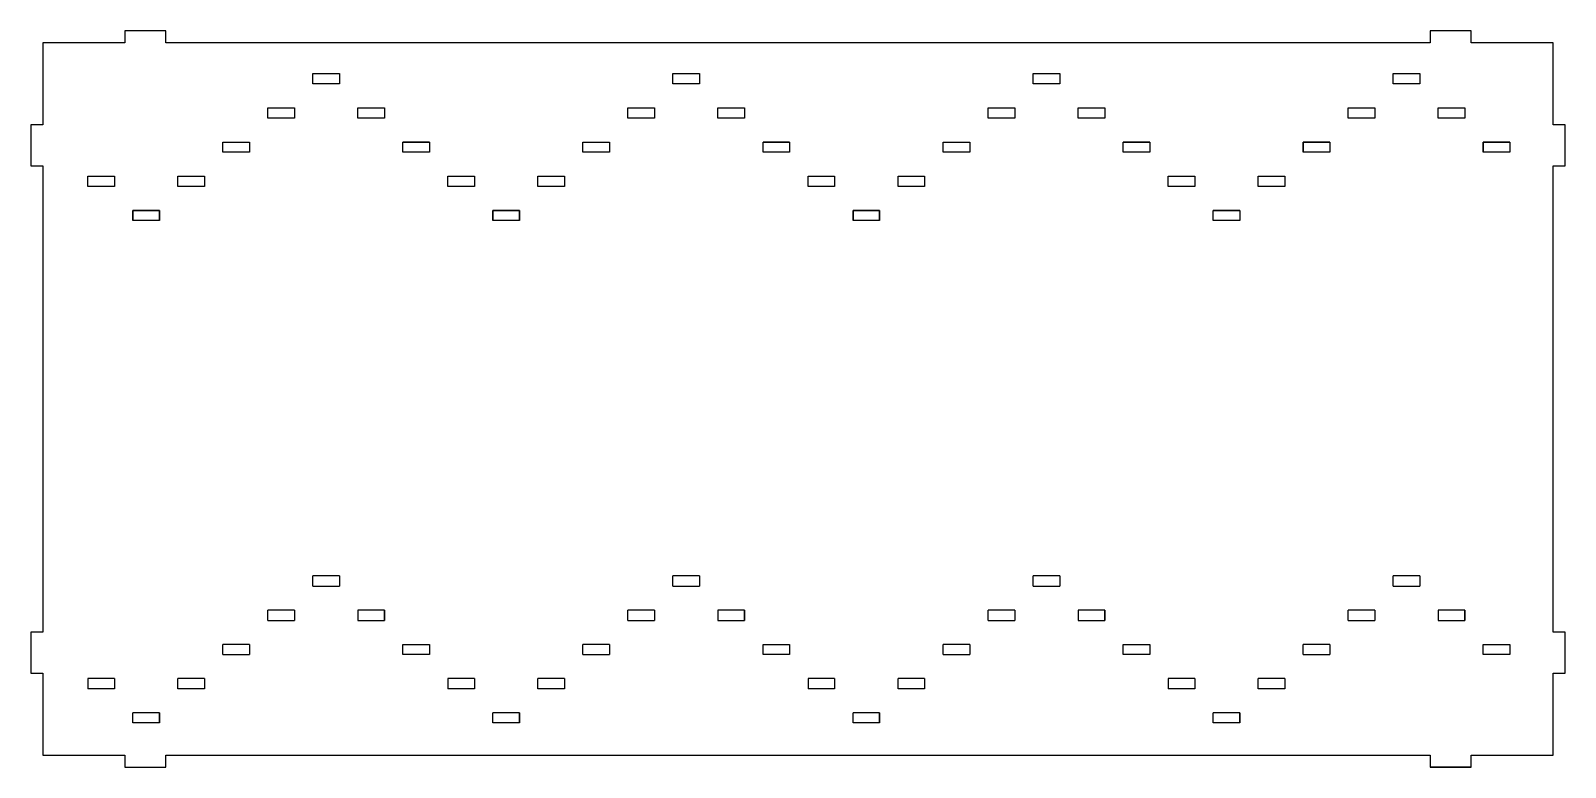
# Model space of a CAD drawing. Header units: millimetres. Extents: x -375 to 375, y -180 to 180.
import ezdxf

# ---------------------------------------------------------------- set-up
doc = ezdxf.new("R2010")
doc.units = ezdxf.units.MM
doc.layers.get('0').update_dxf_attribs({"linetype": 'CONTINUOUS'})

msp = doc.modelspace()

# ---------------------------------------------------------------- linework, layer by layer
for p, q in [((309, 174), (305, 174)), ((369, 174), (329, 174)), ((369, 159), (369, 174)), ((-237.1, 159), (-224.1, 159)), ((-237.1, 154), (-237.1, 159)), ((-224.1, 159), (-224.1, 154)), ((-61.1, 159), (-48.1, 159)), ((-61.1, 154), (-61.1, 159)), ((-48.1, 159), (-48.1, 154)), ((114.9, 159), (127.9, 159)), ((114.9, 154), (114.9, 159)), ((127.9, 159), (127.9, 154)), ((290.9, 159), (303.9, 159)), ((290.9, 154), (290.9, 159)), ((303.9, 159), (303.9, 154)), ((-224.1, 154), (-237.1, 154)), ((-48.1, 154), (-61.1, 154)), ((127.9, 154), (114.9, 154)), ((303.9, 154), (290.9, 154)), ((-259.1, 137.3), (-259.1, 142.3)), ((-259.1, 142.3), (-246.1, 142.3)), ((-246.1, 137.3), (-259.1, 137.3)), ((-246.1, 142.3), (-246.1, 137.3)), ((-215.1, 142.3), (-202.1, 142.3)), ((-215.1, 137.3), (-215.1, 142.3)), ((-202.1, 137.3), (-215.1, 137.3)), ((-202.1, 142.3), (-202.1, 137.3)), ((-83.1, 137.3), (-83.1, 142.3)), ((-83.1, 142.3), (-70.1, 142.3)), ((-70.1, 137.3), (-83.1, 137.3)), ((-70.1, 142.3), (-70.1, 137.3)), ((-39.1, 142.3), (-26.1, 142.3)), ((-39.1, 137.3), (-39.1, 142.3)), ((-26.1, 137.3), (-39.1, 137.3)), ((-26.1, 142.3), (-26.1, 137.3)), ((92.9, 137.3), (92.9, 142.3)), ((92.9, 142.3), (105.9, 142.3)), ((105.9, 137.3), (92.9, 137.3)), ((105.9, 142.3), (105.9, 137.3)), ((136.9, 142.3), (149.9, 142.3)), ((136.9, 137.3), (136.9, 142.3)), ((149.9, 137.3), (136.9, 137.3)), ((149.9, 142.3), (149.9, 137.3)), ((268.9, 142.3), (281.9, 142.3)), ((268.9, 137.3), (268.9, 142.3)), ((281.9, 137.3), (268.9, 137.3)), ((281.9, 142.3), (281.9, 137.3)), ((312.9, 142.3), (325.9, 142.3)), ((312.9, 137.3), (312.9, 142.3)), ((325.9, 137.3), (312.9, 137.3)), ((325.9, 142.3), (325.9, 137.3)), ((-281.1, 120.6), (-281.1, 125.6)), ((-281.1, 120.6), (-281.1, 125.6)), ((-281.1, 125.6), (-268.1, 125.6)), ((-268.1, 125.6), (-268.1, 120.6)), ((-268.1, 125.6), (-268.1, 120.6)), ((-193.1, 125.6), (-180.1, 125.6)), ((-193.1, 120.6), (-193.1, 125.6)), ((-193.1, 125.6), (-180.1, 125.6)), ((-105.1, 120.6), (-105.1, 125.6)), ((-105.1, 120.6), (-105.1, 125.6)), ((-105.1, 125.6), (-92.1, 125.6)), ((-92.1, 125.6), (-92.1, 120.6)), ((-92.1, 125.6), (-92.1, 120.6)), ((-17.1, 125.6), (-4.1, 125.6)), ((-17.1, 120.6), (-17.1, 125.6)), ((-17.1, 125.6), (-4.1, 125.6)), ((70.9, 120.6), (70.9, 125.6)), ((70.9, 120.6), (70.9, 125.6)), ((70.9, 125.6), (83.9, 125.6)), ((83.9, 125.6), (83.9, 120.6)), ((83.9, 125.6), (83.9, 120.6)), ((158.9, 125.6), (171.9, 125.6)), ((158.9, 120.6), (158.9, 125.6)), ((158.9, 125.6), (171.9, 125.6)), ((246.9, 120.6), (246.9, 125.6)), ((259.9, 120.6), (246.9, 120.6)), ((259.9, 125.6), (259.9, 120.6)), ((259.9, 125.6), (259.9, 120.6)), ((259.9, 125.6), (259.9, 120.6)), ((334.9, 125.6), (347.9, 125.6)), ((347.9, 120.6), (334.9, 120.6)), ((347.9, 125.6), (347.9, 120.6)), ((-347.1, 103.9), (-347.1, 108.9)), ((-347.1, 103.9), (-347.1, 108.9)), ((-347.1, 103.9), (-347.1, 108.9)), ((-347.1, 108.9), (-334.1, 108.9)), ((-334.1, 108.9), (-334.1, 103.9)), ((-303.1, 103.9), (-303.1, 108.9)), ((-303.1, 108.9), (-290.1, 108.9)), ((-290.1, 108.9), (-290.1, 103.9)), ((-171.1, 103.9), (-171.1, 108.9)), ((-171.1, 103.9), (-171.1, 108.9)), ((-171.1, 103.9), (-171.1, 108.9)), ((-171.1, 108.9), (-158.1, 108.9)), ((-158.1, 108.9), (-158.1, 103.9)), ((-127.1, 103.9), (-127.1, 108.9)), ((-127.1, 108.9), (-114.1, 108.9)), ((-114.1, 108.9), (-114.1, 103.9)), ((4.9, 103.9), (4.9, 108.9)), ((4.9, 103.9), (4.9, 108.9)), ((4.9, 103.9), (4.9, 108.9)), ((4.9, 108.9), (17.9, 108.9)), ((17.9, 108.9), (17.9, 103.9)), ((48.9, 103.9), (48.9, 108.9)), ((48.9, 108.9), (61.9, 108.9)), ((61.9, 108.9), (61.9, 103.9)), ((180.9, 108.9), (193.9, 108.9)), ((180.9, 103.9), (180.9, 108.9)), ((180.9, 103.9), (180.9, 108.9)), ((180.9, 103.9), (180.9, 108.9)), ((193.9, 108.9), (193.9, 103.9)), ((224.9, 108.9), (237.9, 108.9)), ((224.9, 103.9), (224.9, 108.9)), ((237.9, 108.9), (237.9, 103.9)), ((-334.1, 103.9), (-347.1, 103.9)), ((-290.1, 103.9), (-303.1, 103.9)), ((-158.1, 103.9), (-171.1, 103.9)), ((-114.1, 103.9), (-127.1, 103.9)), ((17.9, 103.9), (4.9, 103.9)), ((61.9, 103.9), (48.9, 103.9)), ((193.9, 103.9), (180.9, 103.9)), ((237.9, 103.9), (224.9, 103.9)), ((-325.1, 87.2), (-325.1, 92.2)), ((-325.1, 92.2), (-312.1, 92.2)), ((-312.1, 92.2), (-312.1, 87.2)), ((-149.1, 87.2), (-149.1, 92.2)), ((-149.1, 92.2), (-136.1, 92.2)), ((-136.1, 92.2), (-136.1, 87.2)), ((26.9, 87.2), (26.9, 92.2)), ((26.9, 92.2), (39.9, 92.2)), ((39.9, 92.2), (39.9, 87.2)), ((202.9, 87.2), (202.9, 92.2)), ((202.9, 87.2), (202.9, 92.2)), ((215.9, 92.2), (215.9, 87.2)), ((215.9, 92.2), (215.9, 87.2)), ((-312.1, 87.2), (-325.1, 87.2)), ((-136.1, 87.2), (-149.1, 87.2)), ((39.9, 87.2), (26.9, 87.2)), ((-237.1, -91.5), (-237.1, -86.5)), ((-224.1, -86.5), (-237.1, -86.5)), ((-224.1, -86.5), (-224.1, -91.5)), ((-61.1, -91.5), (-61.1, -86.5)), ((-48.1, -86.5), (-61.1, -86.5)), ((-48.1, -86.5), (-48.1, -91.5)), ((114.9, -91.5), (114.9, -86.5)), ((127.9, -86.5), (114.9, -86.5)), ((127.9, -86.5), (127.9, -91.5)), ((303.9, -86.5), (290.9, -86.5)), ((290.9, -91.5), (290.9, -86.5)), ((303.9, -86.5), (303.9, -91.5)), ((-237.1, -91.5), (-224.1, -91.5)), ((-61.1, -91.5), (-48.1, -91.5)), ((114.9, -91.5), (127.9, -91.5)), ((290.9, -91.5), (303.9, -91.5)), ((-259.1, -108.2), (-259.1, -103.2)), ((-246.1, -103.2), (-259.1, -103.2)), ((-246.1, -103.2), (-246.1, -108.2)), ((-202.1, -103.2), (-202.1, -108.2)), ((-83.1, -108.2), (-83.1, -103.2)), ((-70.1, -103.2), (-83.1, -103.2)), ((-70.1, -103.2), (-70.1, -108.2)), ((-26.1, -103.2), (-26.1, -108.2)), ((92.9, -108.2), (92.9, -103.2)), ((105.9, -103.2), (92.9, -103.2)), ((105.9, -103.2), (105.9, -108.2)), ((149.9, -103.2), (149.9, -108.2)), ((281.9, -103.2), (268.9, -103.2)), ((268.9, -108.2), (268.9, -103.2)), ((281.9, -103.2), (281.9, -108.2)), ((325.9, -103.2), (325.9, -108.2)), ((-259.1, -108.2), (-246.1, -108.2)), ((-83.1, -108.2), (-70.1, -108.2)), ((92.9, -108.2), (105.9, -108.2)), ((268.9, -108.2), (281.9, -108.2)), ((-268.1, -119.9), (-281.1, -119.9)), ((-281.1, -124.9), (-281.1, -119.9)), ((-268.1, -119.9), (-268.1, -124.9)), ((-92.1, -119.9), (-105.1, -119.9)), ((-105.1, -124.9), (-105.1, -119.9)), ((-92.1, -119.9), (-92.1, -124.9)), ((83.9, -119.9), (70.9, -119.9)), ((70.9, -124.9), (70.9, -119.9)), ((83.9, -119.9), (83.9, -124.9)), ((259.9, -119.9), (246.9, -119.9)), ((246.9, -124.9), (246.9, -119.9)), ((259.9, -119.9), (259.9, -124.9)), ((-281.1, -124.9), (-268.1, -124.9)), ((-180.1, -124.9), (-193.1, -124.9)), ((-180.1, -124.9), (-193.1, -124.9)), ((-105.1, -124.9), (-92.1, -124.9)), ((-4.1, -124.9), (-17.1, -124.9)), ((-4.1, -124.9), (-17.1, -124.9)), ((70.9, -124.9), (83.9, -124.9)), ((171.9, -124.9), (158.9, -124.9)), ((171.9, -124.9), (158.9, -124.9)), ((246.9, -124.9), (259.9, -124.9)), ((347.9, -124.9), (334.9, -124.9)), ((347.9, -124.9), (334.9, -124.9)), ((-347.1, -136.6), (-347.1, -141.6)), ((-334.1, -136.6), (-347.1, -136.6)), ((-334.1, -141.6), (-347.1, -141.6)), ((-334.1, -136.6), (-334.1, -141.6)), ((-290.1, -136.6), (-303.1, -136.6)), ((-303.1, -141.6), (-303.1, -136.6)), ((-290.1, -141.6), (-303.1, -141.6)), ((-290.1, -136.6), (-290.1, -141.6)), ((-290.1, -136.6), (-290.1, -141.6)), ((-171.1, -136.6), (-171.1, -141.6)), ((-158.1, -136.6), (-171.1, -136.6)), ((-158.1, -141.6), (-171.1, -141.6)), ((-158.1, -136.6), (-158.1, -141.6)), ((-114.1, -136.6), (-127.1, -136.6)), ((-127.1, -141.6), (-127.1, -136.6)), ((-114.1, -141.6), (-127.1, -141.6)), ((-114.1, -136.6), (-114.1, -141.6)), ((-114.1, -136.6), (-114.1, -141.6)), ((4.9, -136.6), (4.9, -141.6)), ((17.9, -136.6), (4.9, -136.6)), ((17.9, -141.6), (4.9, -141.6)), ((17.9, -136.6), (17.9, -141.6)), ((61.9, -136.6), (48.9, -136.6)), ((48.9, -141.6), (48.9, -136.6)), ((61.9, -141.6), (48.9, -141.6)), ((61.9, -136.6), (61.9, -141.6)), ((61.9, -136.6), (61.9, -141.6)), ((193.9, -136.6), (180.9, -136.6)), ((180.9, -136.6), (180.9, -141.6)), ((193.9, -141.6), (180.9, -141.6)), ((193.9, -136.6), (193.9, -141.6)), ((224.9, -141.6), (224.9, -136.6)), ((237.9, -136.6), (224.9, -136.6)), ((237.9, -141.6), (224.9, -141.6)), ((237.9, -136.6), (237.9, -141.6)), ((237.9, -136.6), (237.9, -141.6)), ((-325.1, -158.3), (-325.1, -153.3)), ((-312.1, -153.3), (-325.1, -153.3)), ((-312.1, -153.3), (-312.1, -158.3)), ((-312.1, -158.3), (-312.1, -153.3)), ((-312.1, -153.3), (-312.1, -158.3)), ((-149.1, -158.3), (-149.1, -153.3)), ((-136.1, -153.3), (-149.1, -153.3)), ((-136.1, -153.3), (-136.1, -158.3)), ((-136.1, -158.3), (-136.1, -153.3)), ((-136.1, -153.3), (-136.1, -158.3)), ((26.9, -158.3), (26.9, -153.3)), ((39.9, -153.3), (26.9, -153.3)), ((39.9, -153.3), (39.9, -158.3)), ((39.9, -158.3), (39.9, -153.3)), ((39.9, -153.3), (39.9, -158.3)), ((215.9, -153.3), (202.9, -153.3)), ((202.9, -158.3), (202.9, -153.3)), ((215.9, -158.3), (215.9, -153.3)), ((215.9, -153.3), (215.9, -158.3)), ((215.9, -153.3), (215.9, -158.3)), ((-312.1, -158.3), (-325.1, -158.3)), ((-136.1, -158.3), (-149.1, -158.3)), ((39.9, -158.3), (26.9, -158.3)), ((215.9, -158.3), (202.9, -158.3)), ((-329, -180), (-309, -180)), ((329, -180), (309, -180))]:
    msp.add_line(p, q)
for points in [[(369, -114), (369, 114), (375, 114), (375, 134), (369, 134), (369, 174), (329, 174), (329, 180), (309, 180), (309, 174), (-309, 174), (-309, 180), (-329, 180), (-329, 174), (-369, 174), (-369, 134), (-375, 134), (-375, 114), (-369, 114), (-369, -114), (-375, -114), (-375, -134), (-369, -134), (-369, -174), (-329, -174), (-329, -180), (-309, -180), (-309, -174), (309, -174), (309, -180), (329, -180), (329, -174), (369, -174), (369, -134), (375, -134), (375, -114)], [(-268.1, 125.6), (-268.1, 120.6), (-281.1, 120.6), (-281.1, 125.6)], [(-193.1, 120.6), (-193.1, 125.6), (-180.1, 125.6), (-180.1, 120.6)], [(-193.1, 125.6), (-180.1, 125.6)], [(-92.1, 125.6), (-92.1, 120.6), (-105.1, 120.6), (-105.1, 125.6)], [(-17.1, 120.6), (-17.1, 125.6), (-4.1, 125.6), (-4.1, 120.6)], [(-17.1, 125.6), (-4.1, 125.6)], [(83.9, 125.6), (83.9, 120.6), (70.9, 120.6), (70.9, 125.6)], [(158.9, 120.6), (158.9, 125.6), (171.9, 125.6), (171.9, 120.6)], [(158.9, 125.6), (171.9, 125.6)], [(246.9, 125.6), (259.9, 125.6)], [(246.9, 120.6), (246.9, 125.6)], [(334.9, 125.6), (347.9, 125.6)], [(334.9, 125.6), (347.9, 125.6)], [(334.9, 120.6), (334.9, 125.6)], [(-325.1, 92.2), (-312.1, 92.2)], [(-325.1, 87.2), (-325.1, 92.2), (-312.1, 92.2), (-312.1, 87.2), (-312.1, 92.2), (-325.1, 92.2)], [(-149.1, 92.2), (-136.1, 92.2)], [(-149.1, 87.2), (-149.1, 92.2), (-136.1, 92.2), (-136.1, 87.2), (-136.1, 92.2), (-149.1, 92.2)], [(26.9, 92.2), (39.9, 92.2)], [(26.9, 87.2), (26.9, 92.2), (39.9, 92.2), (39.9, 87.2), (39.9, 92.2), (26.9, 92.2)], [(202.9, 92.2), (215.9, 92.2)], [(202.9, 92.2), (215.9, 92.2)], [(202.9, 92.2), (215.9, 92.2), (215.9, 87.2), (202.9, 87.2)], [(-202.1, -108.2), (-202.1, -103.2), (-215.1, -103.2), (-215.1, -108.2)], [(-26.1, -108.2), (-26.1, -103.2), (-39.1, -103.2), (-39.1, -108.2)], [(149.9, -108.2), (149.9, -103.2), (136.9, -103.2), (136.9, -108.2)], [(312.9, -108.2), (325.9, -108.2), (325.9, -103.2), (312.9, -103.2)], [(-180.1, -124.9), (-193.1, -124.9), (-193.1, -119.9), (-180.1, -119.9)], [(-4.1, -124.9), (-17.1, -124.9), (-17.1, -119.9), (-4.1, -119.9)], [(171.9, -124.9), (158.9, -124.9), (158.9, -119.9), (171.9, -119.9)], [(347.9, -124.9), (334.9, -124.9), (334.9, -119.9), (347.9, -119.9)]]:
    msp.add_lwpolyline(points, close=True)

doc.saveas('drawing.dxf')
